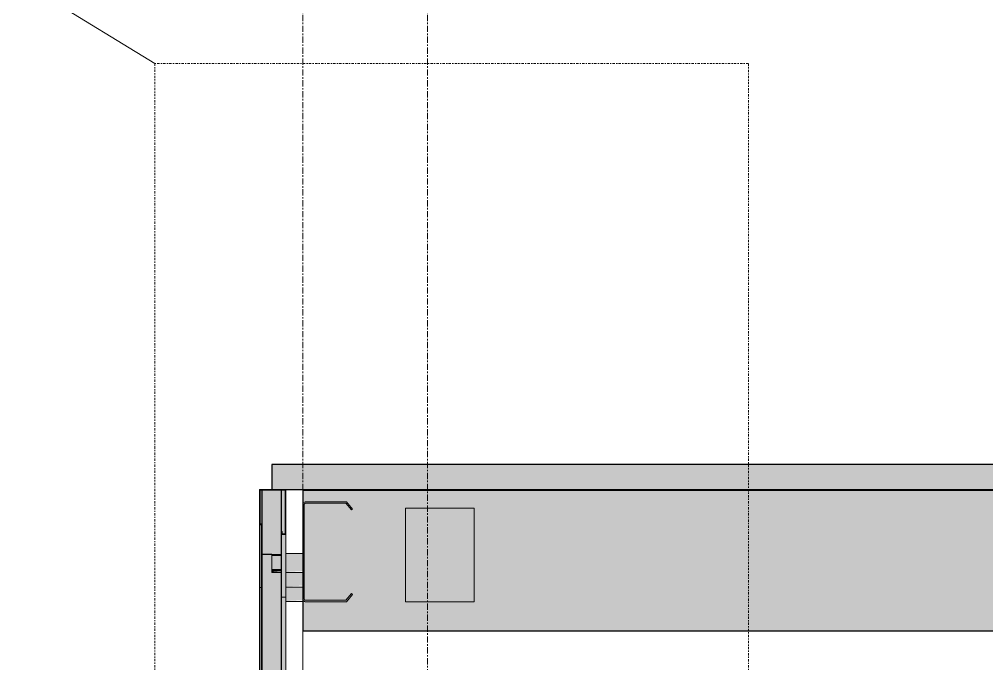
# Model space of a CAD drawing. Header units: inches. Extents: x 21380 to 98133, y -290 to 853.
# Drawn here: x 35236 to 35313.7, y 337.7 to 389.3 of the extents above; entities that cross this region are included whole.
import ezdxf

# ---------------------------------------------------------------- set-up
doc = ezdxf.new("R2010")
doc.units = ezdxf.units.IN
doc.header["$MEASUREMENT"] = 0
doc.linetypes.add('Dash Dot 3_16_', pattern=[0.3125, 0.1875, -0.0625, 0, -0.0625])
doc.linetypes.add('Grid Line 1_2_', pattern=[0.875, 0.5, -0.125, 0.125, -0.125])
for name, color, linetype, lineweight in [('A-ANNO-SYMB', 150, 'Continuous', 9), ('A-CLNG', 13, 'Continuous', 9), ('A-CLNG-PATT', 13, 'Continuous', 25), ('A-GLAZ-CWMG', 51, 'Continuous', 9), ('A-ROOF', 132, 'Continuous', 9), ('A-ROOF-PATT', 132, 'Continuous', 9), ('A-WALL', 113, 'Continuous', 9), ('A-WALL-PATT', 111, 'Continuous', 25), ('S-BEAM', 12, 'Continuous', 9), ('S-GRID', 1, 'Continuous', 9)]:
    doc.layers.add(name, color=color, linetype=linetype, lineweight=lineweight)

# ---------------------------------------------------------------- blocks, each defined once
blk = doc.blocks.new('Rectangular Mullion - Profile_Polycarbonate_Upper and left-1189760-Building Section - East_West looking South')
at = {"layer": 'A-GLAZ-CWMG'}
for points in [[(-26284.678, 0.063), (-26283.103, 0.063), (-26283.103, 344.973), (-26283.89, 345.003), (-26283.89, 346.412), (-26284.678, 346.358), (-26284.678, 0.197)], [(-26284.75, 0.063), (-26284.75, 343.754), (-26284.875, 343.754), (-26284.813, 0.063)], [(-26282.812, 0.063), (-26282.749, 342.998), (-26283.103, 342.998), (-26283.103, 0.063)]]:
    blk.add_hatch(color=256, dxfattribs=at).paths.add_polyline_path(points, flags=0)
for p, q in [((-26283.89, 346.412), (-26284.678, 346.412)), ((-26284.75, 343.754), (-26284.875, 343.754)), ((-26284.875, 343.754), (-26284.875, 1.456)), ((-26284.75, 343.754), (-26284.75, 0.063)), ((-26282.749, 342.998), (-26283.103, 342.998)), ((-26283.103, 342.998), (-26283.103, 0.063)), ((-26282.749, 342.998), (-26282.749, 2.244))]:
    blk.add_line(p, q, dxfattribs=at)
blk = doc.blocks.new('Rectangular Mullion - Profile_Polycarbonate_Upper and left-1189762-Building Section - East_West looking South')
at = {"layer": 'A-GLAZ-CWMG'}
for points in [[(-26282.749, 348.007), (-26282.749, 351.632), (-26284.875, 351.632), (-26284.813, 351.57), (-26282.812, 351.57), (-26282.812, 348.07)], [(-26284.678, 346.412), (-26283.103, 346.445), (-26283.103, 351.57), (-26284.678, 351.57), (-26284.678, 346.44)], [(-26284.75, 343.754), (-26284.75, 348.796), (-26284.875, 348.796), (-26284.875, 343.754)], [(-26282.749, 342.998), (-26282.749, 348.007), (-26283.103, 348.007), (-26283.103, 342.998)]]:
    blk.add_hatch(color=256, dxfattribs=at).paths.add_polyline_path(points, flags=0)
h = blk.add_hatch(color=256, dxfattribs=at)
h.paths.add_polyline_path([(-26284.678, 346.412), (-26284.678, 351.57), (-26284.813, 351.57), (-26284.75, 346.412)], flags=0)
h.paths.add_polyline_path([(-26282.812, 348.007), (-26282.812, 351.57), (-26283.103, 351.57), (-26283.103, 348.007)], flags=0)
at = {"layer": 'A-GLAZ-CWMG', "lineweight": 13}
for p, q in [((-26282.749, 351.632), (-26284.875, 351.632)), ((-26284.875, 351.632), (-26284.875, 348.796)), ((-26284.813, 348.858), (-26284.813, 351.57)), ((-26284.813, 351.57), (-26282.812, 351.57)), ((-26282.812, 351.57), (-26282.812, 348.07)), ((-26282.749, 348.007), (-26282.749, 351.632)), ((-26284.875, 348.796), (-26284.75, 348.796)), ((-26284.75, 348.858), (-26284.813, 348.858)), ((-26284.75, 348.796), (-26284.75, 348.858)), ((-26283.041, 348.257), (-26283.103, 348.257)), ((-26283.103, 348.257), (-26283.103, 348.007)), ((-26283.103, 348.007), (-26282.749, 348.007)), ((-26283.041, 348.07), (-26283.041, 348.257)), ((-26282.812, 348.07), (-26283.041, 348.07))]:
    blk.add_line(p, q, dxfattribs=at)
at = {"layer": 'A-GLAZ-CWMG'}
for p, q in [((-26284.875, 348.796), (-26284.875, 343.754)), ((-26284.75, 348.796), (-26284.75, 343.754)), ((-26283.103, 348.007), (-26283.103, 342.998)), ((-26282.749, 348.007), (-26282.749, 342.998)), ((-26284.678, 346.412), (-26283.89, 346.412)), ((-26284.875, 343.754), (-26284.75, 343.754)), ((-26283.103, 342.998), (-26282.749, 342.998))]:
    blk.add_line(p, q, dxfattribs=at)
blk = doc.blocks.new('Dimension Lumber - 5_5 x 7_5 Glulam-1403172-Building Section - East_West looking South')
at = {"layer": 'S-BEAM'}
blk.add_hatch(color=256, dxfattribs=at).paths.add_polyline_path([(-26273.14, 342.624), (-26267.64, 342.624), (-26267.64, 350.131), (-26273.14, 350.131), (-26273.14, 344.971)], flags=0)
at = {"layer": 'S-BEAM', "lineweight": 15}
for p, q in [((-26267.64, 350.131), (-26273.14, 350.131)), ((-26273.14, 350.131), (-26273.14, 342.624)), ((-26267.64, 342.624), (-26267.64, 350.131)), ((-26273.14, 342.624), (-26267.64, 342.624))]:
    blk.add_line(p, q, dxfattribs=at)
blk = doc.blocks.new('Girt_C - 8_D-1405512-Building Section - East_West looking South')
at = {"layer": 'S-BEAM'}
h = blk.add_hatch(dxfattribs=at)
h.set_pattern_fill('FP_42', color=256, style=0, pattern_type=2)
h.set_pattern_definition([(45, (-87574.236, 98.42), (-19.00703, 19.00703), []), (45, (-87574.236, 127.22), (-19.00703, 19.00703), [])])
h.paths.add_polyline_path([(-26281.203, 342.624), (-26277.89, 342.624), (-26277.407, 343.201), (-26277.491, 343.271), (-26277.941, 342.734), (-26281.207, 342.734)], flags=0)
h.paths.add_polyline_path([(-26281.281, 342.812), (-26281.281, 350.444), (-26281.39, 350.444), (-26281.39, 342.812)], flags=0)
h.paths.add_polyline_path([(-26277.492, 349.986), (-26277.408, 350.056), (-26277.89, 350.631), (-26281.203, 350.631), (-26281.206, 350.522), (-26277.941, 350.522)], flags=0)
at = {"layer": 'S-BEAM', "lineweight": 15}
for p, q in [((-26281.39, 350.444), (-26281.39, 342.812)), ((-26281.281, 342.812), (-26281.281, 350.444)), ((-26281.206, 350.522), (-26277.941, 350.522)), ((-26277.89, 350.631), (-26281.203, 350.631)), ((-26277.941, 350.522), (-26277.492, 349.986)), ((-26277.408, 350.056), (-26277.89, 350.631)), ((-26277.492, 349.986), (-26277.408, 350.056)), ((-26277.941, 342.734), (-26281.207, 342.734)), ((-26281.203, 342.624), (-26277.89, 342.624)), ((-26277.491, 343.271), (-26277.941, 342.734)), ((-26277.89, 342.624), (-26277.407, 343.201)), ((-26277.407, 343.201), (-26277.491, 343.271))]:
    blk.add_line(p, q, dxfattribs=at)
at = {"layer": 'S-BEAM'}
blk.add_line((-26281.39, 342.812), (-26281.39, 342.379), dxfattribs=at)
at = {"layer": 'S-BEAM', "lineweight": 15, "flags": 128}
for points in [[(-26281.203, 350.631), (-26281.274, 350.617), (-26281.335, 350.576), (-26281.376, 350.515), (-26281.39, 350.444)], [(-26281.281, 350.444), (-26281.271, 350.482), (-26281.243, 350.51), (-26281.206, 350.522)], [(-26281.39, 342.812), (-26281.376, 342.74), (-26281.335, 342.679), (-26281.274, 342.639), (-26281.203, 342.624)], [(-26281.207, 342.734), (-26281.244, 342.746), (-26281.271, 342.774), (-26281.281, 342.812)]]:
    blk.add_lwpolyline(points, dxfattribs=at)
blk = doc.blocks.new('HSS-Hollow Structural Section - HSS1-1_2X1-1_2X1_8 - Obsolete-1399530-Building Section - East_West looking South')
at = {"layer": 'S-BEAM'}
h = blk.add_hatch(color=256, dxfattribs=at)
h.paths.add_polyline_path([(-26281.39, 342.913), (-26281.39, 343.794), (-26282.749, 343.794), (-26282.749, 342.913), (-26282.661, 342.913)], flags=0)
h.paths.add_polyline_path([(-22778.889, 342.913), (-22778.139, 342.913), (-22778.139, 343.794), (-22778.889, 343.794)], flags=0)
h.paths.add_polyline_path([(-22791.389, 342.913), (-22791.389, 343.794), (-22791.525, 343.794), (-22791.525, 342.913)], flags=0)
h = blk.add_hatch(color=256, dxfattribs=at)
h.paths.add_polyline_path([(-26282.749, 342.672), (-26281.39, 342.746), (-26281.41, 342.913), (-26282.749, 342.913), (-26282.749, 342.74)], flags=0)
h.paths.add_polyline_path([(-22778.139, 342.672), (-22778.139, 342.913), (-22778.889, 342.913), (-22778.889, 342.672)], flags=0)
h.paths.add_polyline_path([(-22791.525, 342.672), (-22791.389, 342.747), (-22791.389, 342.913), (-22791.525, 342.913), (-22791.525, 342.672)], flags=0)
h = blk.add_hatch(color=256, dxfattribs=at)
h.paths.add_polyline_path([(-26281.39, 342.628), (-26281.39, 342.672), (-26282.749, 342.628)], flags=0)
h.paths.add_polyline_path([(-22778.139, 342.628), (-22778.139, 342.672), (-22778.889, 342.628)], flags=0)
blk.add_line((-26282.749, 342.628), (-26281.39, 342.628), dxfattribs=at)
blk = doc.blocks.new('HSS-Hollow Structural Section - HSS1-1_2X1-1_2X1_8 - Obsolete-V313-Building Section - East_West looking South')
at = {"layer": 'S-BEAM'}
for points in [[(-26283.89, 346.279), (-26283.103, 346.279), (-26283.103, 346.445), (-26283.89, 346.44)], [(-26283.89, 345.244), (-26283.103, 345.244), (-26283.103, 346.279), (-26283.89, 346.279)], [(-26283.89, 345.003), (-26283.103, 345.078), (-26283.103, 345.244), (-26283.89, 345.244), (-26283.89, 345.078)]]:
    blk.add_hatch(color=256, dxfattribs=at).paths.add_polyline_path(points, flags=0)
h = blk.add_hatch(color=256, dxfattribs=at)
h.paths.add_polyline_path([(-26281.39, 346.279), (-26281.39, 346.502), (-26282.749, 346.44), (-26282.749, 346.279)], flags=0)
h.paths.add_polyline_path([(-22791.389, 346.279), (-22791.389, 346.502), (-22791.525, 346.44), (-22791.525, 346.279)], flags=0)
h.paths.add_polyline_path([(-22778.139, 346.279), (-22778.139, 346.502), (-22778.889, 346.441), (-22778.889, 346.279)], flags=0)
h = blk.add_hatch(color=256, dxfattribs=at)
h.paths.add_polyline_path([(-26281.39, 345.244), (-26281.39, 346.279), (-26282.749, 346.279), (-26282.749, 345.244)], flags=0)
h.paths.add_polyline_path([(-22778.139, 345.244), (-22778.139, 346.279), (-22778.889, 346.279), (-22778.889, 345.244)], flags=0)
h.paths.add_polyline_path([(-22791.525, 345.244), (-22791.389, 345.244), (-22791.389, 346.279), (-22791.525, 346.279)], flags=0)
h = blk.add_hatch(color=256, dxfattribs=at)
h.paths.add_polyline_path([(-26282.749, 345.003), (-26281.39, 345.078), (-26281.39, 345.244), (-26282.749, 345.244), (-26282.749, 345.078)], flags=0)
h.paths.add_polyline_path([(-22791.389, 345.003), (-22791.389, 345.244), (-22791.525, 345.244), (-22791.525, 345.003)], flags=0)
h.paths.add_polyline_path([(-22778.139, 345.003), (-22778.139, 345.244), (-22778.889, 345.244), (-22778.889, 345.003)], flags=0)
h = blk.add_hatch(color=256, dxfattribs=at)
h.paths.add_polyline_path([(-26281.39, 344.96), (-26281.39, 345.003), (-26282.749, 344.96)], flags=0)
h.paths.add_polyline_path([(-22778.139, 344.96), (-22778.139, 345.003), (-22778.889, 344.96)], flags=0)
for p, q in [((-26283.89, 346.279), (-26283.89, 346.44)), ((-26281.39, 346.502), (-26282.749, 346.502)), ((-26283.89, 345.244), (-26283.89, 346.279)), ((-26283.89, 345.003), (-26283.89, 345.244)), ((-26283.89, 344.971), (-26283.89, 345.003)), ((-26283.89, 344.96), (-26283.103, 344.96)), ((-26282.749, 344.96), (-26281.39, 344.96))]:
    blk.add_line(p, q, dxfattribs=at)

msp = doc.modelspace()

# ---------------------------------------------------------------- hatches: boundary and pattern name
at = {"layer": 'A-CLNG-PATT', "lineweight": 9}
h = msp.add_hatch(dxfattribs=at)
h.set_pattern_fill('FP_39', color=256, style=0, pattern_type=2)
h.set_pattern_definition([(161.57, (-87573.276, 99.38), (-7.680223697, -0.000979594), [0, -54.643, 6.067, 0]), (18.43, (-87575.196, 99.38), (-7.680223697, 0.000979594), [0, -54.643, 6.067, 0]), (108.43, (-87573.276, 99.38), (3.838295293, -19.201365322), [18.211, -42.499]), (71.57, (-87575.196, 99.38), (3.838295293, 19.201365322), [18.211, -42.499])])
h.paths.add_polyline_path([(35258.779, 340.294), (38748.644, 340.294), (38748.644, 351.554), (35258.779, 351.554), (35258.779, 344.971)], flags=0)
at = {"layer": 'A-ROOF'}
msp.add_hatch(color=256, dxfattribs=at).paths.add_polyline_path([(35457.022, 351.632), (38762.03, 351.632), (38762.03, 353.634), (35256.279, 353.634), (35256.279, 351.632), (35386.837, 351.632)], flags=0)
at = {"layer": 'A-ROOF-PATT'}
h = msp.add_hatch(dxfattribs=at)
h.set_pattern_fill('FP_38', color=256, style=0, pattern_type=2)
h.set_pattern_definition([(90, (-61540.17, 1277.065), (-36.188, 2e-15), [])])
h.paths.add_polyline_path([(35257.42, 346.502), (35258.779, 346.502), (35258.779, 351.554), (38748.644, 351.554), (38748.644, 346.502), (38748.78, 346.502), (38748.78, 351.632), (35257.42, 351.57), (35257.42, 348.007)], flags=0)
h.paths.add_polyline_path([(38761.773, 346.502), (38762.03, 346.502), (38762.03, 351.632), (38761.28, 351.632), (38761.28, 346.502)], flags=0)
at = {"layer": 'A-WALL-PATT', "lineweight": 9, "transparency": 33554649}
msp.add_hatch(color=256, dxfattribs=at).paths.add_polyline_path([(35257.066, 0.062), (35257.066, 351.57), (35255.491, 351.57), (35255.491, 0.062)], flags=0)

# ---------------------------------------------------------------- linework, layer by layer
at = {"layer": 'A-ANNO-SYMB'}
msp.add_line((35246.879, 385.801), (35198.073, 415.777), dxfattribs=at)
at = {"layer": 'A-ANNO-SYMB', "linetype": 'Dash Dot 3_16_'}
for p, q in [((35246.879, 385.801), (35246.879, -54.123)), ((35294.554, 385.801), (35246.879, 385.801)), ((35294.554, -54.123), (35294.554, 385.801))]:
    msp.add_line(p, q, dxfattribs=at)
at = {"layer": 'A-CLNG', "lineweight": 25}
for p, q in [((38748.644, 351.554), (35258.779, 351.554)), ((35258.779, 351.554), (35258.779, 340.294)), ((35258.779, 340.294), (38748.644, 340.294))]:
    msp.add_line(p, q, dxfattribs=at)
at = {"layer": 'A-CLNG'}
msp.add_line((35258.779, 340.294), (35258.779, 335.217), dxfattribs=at)
at = {"layer": 'A-ROOF', "lineweight": 25}
for p, q in [((38762.03, 353.634), (35256.279, 353.634)), ((35256.279, 353.634), (35256.279, 351.632)), ((35256.279, 351.632), (38748.78, 351.632))]:
    msp.add_line(p, q, dxfattribs=at)
at = {"layer": 'A-WALL', "lineweight": 25}
for p, q in [((35257.066, 351.57), (35255.491, 351.57)), ((35255.491, 351.57), (35255.491, 0.062)), ((35257.066, 0.062), (35257.066, 351.57))]:
    msp.add_line(p, q, dxfattribs=at)
at = {"layer": 'A-WALL'}
msp.add_line((35256.279, 346.43), (35255.491, 346.43), dxfattribs=at)
at = {"layer": 'S-GRID', "linetype": 'Grid Line 1_2_'}
for p, q in [((35258.779, -273.161), (35258.779, 671.892)), ((35258.779, -273.161), (35258.779, 671.892)), ((35268.779, -273.161), (35268.779, 671.892)), ((35268.779, -273.161), (35268.779, 671.892))]:
    msp.add_line(p, q, dxfattribs=at)

# ---------------------------------------------------------------- block references
at = {"layer": 'A-GLAZ-CWMG'}
for name in ['Rectangular Mullion - Profile_Polycarbonate_Upper and left-1189762-Building Section - East_West looking South', 'Rectangular Mullion - Profile_Polycarbonate_Upper and left-1189760-Building Section - East_West looking South']:
    msp.add_blockref(name, (61540.169, 0), dxfattribs=at)
at = {"layer": 'S-BEAM'}
for name, p in [('Girt_C - 8_D-1405512-Building Section - East_West looking South', (61540.169, 0)), ('Dimension Lumber - 5_5 x 7_5 Glulam-1403172-Building Section - East_West looking South', (61540.169, 0)), ('HSS-Hollow Structural Section - HSS1-1_2X1-1_2X1_8 - Obsolete-V313-Building Section - East_West looking South', (61540.169, 0)), ('HSS-Hollow Structural Section - HSS1-1_2X1-1_2X1_8 - Obsolete-1399530-Building Section - East_West looking South', (61540.169, 1.166)), ('HSS-Hollow Structural Section - HSS1-1_2X1-1_2X1_8 - Obsolete-1399530-Building Section - East_West looking South', (61540.169, 0))]:
    msp.add_blockref(name, p, dxfattribs=at)

doc.saveas('drawing.dxf')
